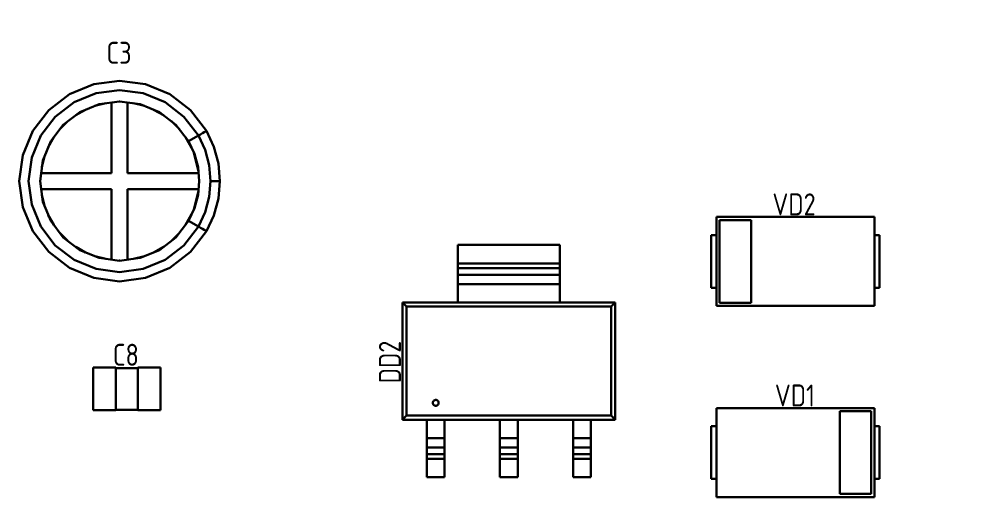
# Model space of a CAD drawing. Extents: x 346 to 4955, y 45 to 639.
# Drawn here: x 3488.6 to 3549.3, y 253.8 to 284 of the extents above; entities that cross this region are included whole.
import ezdxf

# ---------------------------------------------------------------- set-up
doc = ezdxf.new("R2010")
doc.units = 0
doc.header["$MEASUREMENT"] = 0
doc.layers.get('0').update_dxf_attribs({"linetype": 'CONTINUOUS'})
doc.layers.get('DEFPOINTS').update_dxf_attribs({"linetype": 'CONTINUOUS'})
doc.styles.add('GOST type A0', font='gost.TTF', dxfattribs={"oblique": 15, "height": 3.5})
doc.dimstyles.new('GOST type A', dxfattribs={"dimtxt": 3.5, "dimasz": 3, "dimexe": 2, "dimexo": 0, "dimgap": 1, "dimtad": 1, "dimtoh": 1, "dimtxsty": 'GOST type A0', "dimcen": 0, "dimazin": 2, "dimtfac": 1, "dimtmove": 0, "dimatfit": 3, "dimfxl": 1, "dimarcsym": 0})

# ---------------------------------------------------------------- blocks, each defined once
blk = doc.blocks.new('*D6')
at = {"color": 0, "lineweight": -2, "transparency": 16777216}
for p, q in [((3545.372, 570.79), (3571.552, 570.79)), ((3569.552, 567.79), (3569.552, 223.79)), ((3545.372, 220.79), (3571.552, 220.79))]:
    blk.add_line(p, q, dxfattribs=at)
at = {"color": 0, "transparency": 16777216}
for points in [[(3569.052, 567.79), (3570.052, 567.79), (3569.552, 570.79)], [(3569.052, 223.79), (3570.052, 223.79), (3569.552, 220.79)]]:
    blk.add_solid(points, dxfattribs=at)
at = {"layer": 'DEFPOINTS', "color": 0, "transparency": 16777216}
for p in [(3545.372, 570.79), (3545.372, 220.79), (3569.552, 220.79)]:
    blk.add_point(p, dxfattribs=at)
at = {"color": 0, "transparency": 16777216, "insert": (3566.8, 395.79), "char_height": 3.5, "attachment_point": 5, "rotation": 90, "style": 'GOST type A0'}
blk.add_mtext('350', dxfattribs=at)

msp = doc.modelspace()

# ---------------------------------------------------------------- linework, layer by layer
at = {"color": 7, "lineweight": 30}
for p, q in [((3493.292, 279.926), (3491.772, 279.296)), ((3491.772, 279.296), (3493.292, 279.926)), ((3493.292, 279.926), (3491.772, 279.296)), ((3491.772, 279.296), (3493.292, 279.926)), ((3494.922, 280.14), (3493.292, 279.926)), ((3493.292, 279.926), (3494.922, 280.14)), ((3494.922, 280.14), (3493.292, 279.926)), ((3493.292, 279.926), (3494.922, 280.14)), ((3496.552, 279.926), (3494.922, 280.14)), ((3494.922, 280.14), (3496.552, 279.926)), ((3496.552, 279.926), (3494.922, 280.14)), ((3494.922, 280.14), (3496.552, 279.926)), ((3498.072, 279.296), (3496.552, 279.926)), ((3496.552, 279.926), (3498.072, 279.296)), ((3498.072, 279.296), (3496.552, 279.926)), ((3496.552, 279.926), (3498.072, 279.296)), ((3491.772, 279.296), (3490.468, 278.294)), ((3490.468, 278.294), (3491.772, 279.296)), ((3491.772, 279.296), (3490.468, 278.294)), ((3490.468, 278.294), (3491.772, 279.296)), ((3492.066, 278.788), (3493.444, 279.358)), ((3492.066, 278.788), (3493.444, 279.358)), ((3493.444, 279.358), (3494.922, 279.554)), ((3493.444, 279.358), (3494.922, 279.554)), ((3494.922, 279.554), (3496.4, 279.358)), ((3494.922, 279.554), (3496.4, 279.358)), ((3496.4, 279.358), (3497.778, 278.788)), ((3496.4, 279.358), (3497.778, 278.788)), ((3499.376, 278.294), (3498.072, 279.296)), ((3498.072, 279.296), (3499.376, 278.294)), ((3499.376, 278.294), (3498.072, 279.296)), ((3498.072, 279.296), (3499.376, 278.294)), ((3490.882, 277.88), (3492.066, 278.788)), ((3490.882, 277.88), (3492.066, 278.788)), ((3492.422, 278.17), (3493.628, 278.67)), ((3492.422, 278.17), (3493.628, 278.67)), ((3493.358, 278.558), (3494.052, 278.726)), ((3493.358, 278.558), (3494.052, 278.726)), ((3493.628, 278.67), (3494.922, 278.84)), ((3493.628, 278.67), (3494.922, 278.84)), ((3494.422, 274.34), (3494.422, 278.774)), ((3494.422, 274.34), (3494.422, 278.774)), ((3494.902, 278.838), (3494.944, 278.838)), ((3494.902, 278.838), (3494.944, 278.838)), ((3494.922, 278.84), (3496.216, 278.67)), ((3494.922, 278.84), (3496.216, 278.67)), ((3495.422, 274.34), (3495.422, 278.774)), ((3495.422, 274.34), (3495.422, 278.774)), ((3495.792, 278.726), (3496.486, 278.558)), ((3495.792, 278.726), (3496.486, 278.558)), ((3496.216, 278.67), (3497.422, 278.17)), ((3496.216, 278.67), (3497.422, 278.17)), ((3497.778, 278.788), (3498.962, 277.88)), ((3497.778, 278.788), (3498.962, 277.88)), ((3490.468, 278.294), (3489.466, 276.99)), ((3489.466, 276.99), (3490.468, 278.294)), ((3490.468, 278.294), (3489.466, 276.99)), ((3489.466, 276.99), (3490.468, 278.294)), ((3491.386, 277.376), (3492.422, 278.17)), ((3491.386, 277.376), (3492.422, 278.17)), ((3492.164, 277.972), (3492.786, 278.32)), ((3492.164, 277.972), (3492.786, 278.32)), ((3497.06, 278.32), (3497.68, 277.972)), ((3497.06, 278.32), (3497.68, 277.972)), ((3497.422, 278.17), (3498.458, 277.376)), ((3497.422, 278.17), (3498.458, 277.376)), ((3500.378, 276.99), (3499.376, 278.294)), ((3499.376, 278.294), (3500.378, 276.99)), ((3500.378, 276.99), (3499.376, 278.294)), ((3499.376, 278.294), (3500.378, 276.99)), ((3489.974, 276.696), (3490.882, 277.88)), ((3489.974, 276.696), (3490.882, 277.88)), ((3491.168, 277.09), (3491.672, 277.594)), ((3491.168, 277.09), (3491.672, 277.594)), ((3498.172, 277.594), (3498.676, 277.09)), ((3498.172, 277.594), (3498.676, 277.09)), ((3498.962, 277.88), (3499.87, 276.696)), ((3498.962, 277.88), (3499.87, 276.696)), ((3489.466, 276.99), (3488.836, 275.47)), ((3488.836, 275.47), (3489.466, 276.99)), ((3489.466, 276.99), (3488.836, 275.47)), ((3488.836, 275.47), (3489.466, 276.99)), ((3490.592, 276.34), (3491.386, 277.376)), ((3490.592, 276.34), (3491.386, 277.376)), ((3498.458, 277.376), (3499.252, 276.34)), ((3498.458, 277.376), (3499.252, 276.34)), ((3500.002, 276.772), (3500.124, 276.844)), ((3500.002, 276.772), (3500.124, 276.844)), ((3500.002, 276.772), (3500.124, 276.844)), ((3500.002, 276.772), (3500.124, 276.844)), ((3500.124, 276.844), (3500.23, 276.904)), ((3500.124, 276.844), (3500.23, 276.904)), ((3500.124, 276.844), (3500.23, 276.904)), ((3500.124, 276.844), (3500.23, 276.904)), ((3500.124, 276.844), (3500.23, 276.904)), ((3500.124, 276.844), (3500.23, 276.904)), ((3500.124, 276.844), (3500.23, 276.904)), ((3500.124, 276.844), (3500.23, 276.904)), ((3500.23, 276.904), (3500.31, 276.95)), ((3500.23, 276.904), (3500.31, 276.95)), ((3500.23, 276.904), (3500.31, 276.95)), ((3500.23, 276.904), (3500.31, 276.95)), ((3500.31, 276.95), (3500.36, 276.98)), ((3500.31, 276.95), (3500.36, 276.98)), ((3500.31, 276.95), (3500.36, 276.98)), ((3500.31, 276.95), (3500.36, 276.98)), ((3500.36, 276.98), (3500.378, 276.99)), ((3500.36, 276.98), (3500.378, 276.99)), ((3500.36, 276.98), (3500.378, 276.99)), ((3500.36, 276.98), (3500.378, 276.99)), ((3500.842, 275.994), (3500.378, 276.99)), ((3500.378, 276.99), (3500.842, 275.994)), ((3500.842, 275.994), (3500.378, 276.99)), ((3500.378, 276.99), (3500.842, 275.994)), ((3489.404, 275.318), (3489.974, 276.696)), ((3489.404, 275.318), (3489.974, 276.696)), ((3490.092, 275.134), (3490.592, 276.34)), ((3490.092, 275.134), (3490.592, 276.34)), ((3490.442, 275.978), (3490.79, 276.598)), ((3490.442, 275.978), (3490.79, 276.598)), ((3499.054, 276.598), (3499.514, 275.778)), ((3499.054, 276.598), (3499.514, 275.778)), ((3499.212, 276.316), (3499.252, 276.34)), ((3499.212, 276.316), (3499.252, 276.34)), ((3499.212, 276.316), (3499.252, 276.34)), ((3499.212, 276.316), (3499.252, 276.34)), ((3499.252, 276.34), (3499.87, 276.696)), ((3499.252, 276.34), (3499.87, 276.696)), ((3499.252, 276.34), (3499.87, 276.696)), ((3499.252, 276.34), (3499.87, 276.696)), ((3499.252, 276.34), (3499.62, 275.55)), ((3499.252, 276.34), (3499.62, 275.55)), ((3499.87, 276.696), (3500.002, 276.772)), ((3499.87, 276.696), (3500.002, 276.772)), ((3499.87, 276.696), (3500.002, 276.772)), ((3499.87, 276.696), (3500.002, 276.772)), ((3499.87, 276.696), (3500.29, 275.794)), ((3499.87, 276.696), (3500.29, 275.794)), ((3499.588, 275.622), (3499.868, 274.462)), ((3499.588, 275.622), (3499.868, 274.462)), ((3500.29, 275.794), (3500.548, 274.832)), ((3500.29, 275.794), (3500.548, 274.832)), ((3501.126, 274.934), (3500.842, 275.994)), ((3500.842, 275.994), (3501.126, 274.934)), ((3501.126, 274.934), (3500.842, 275.994)), ((3500.842, 275.994), (3501.126, 274.934)), ((3488.836, 275.47), (3488.622, 273.84)), ((3488.622, 273.84), (3488.836, 275.47)), ((3488.836, 275.47), (3488.622, 273.84)), ((3488.622, 273.84), (3488.836, 275.47)), ((3489.208, 273.84), (3489.404, 275.318)), ((3489.208, 273.84), (3489.404, 275.318)), ((3489.922, 273.84), (3490.092, 275.134)), ((3489.922, 273.84), (3490.092, 275.134)), ((3490.036, 274.71), (3490.204, 275.404)), ((3490.036, 274.71), (3490.204, 275.404)), ((3499.62, 275.55), (3499.846, 274.708)), ((3499.62, 275.55), (3499.846, 274.708)), ((3499.846, 274.708), (3499.922, 273.84)), ((3499.846, 274.708), (3499.922, 273.84)), ((3500.548, 274.832), (3500.636, 273.84)), ((3500.548, 274.832), (3500.636, 273.84)), ((3501.222, 273.84), (3501.126, 274.934)), ((3501.126, 274.934), (3501.222, 273.84)), ((3501.222, 273.84), (3501.126, 274.934)), ((3501.126, 274.934), (3501.222, 273.84)), ((3488.622, 273.84), (3488.836, 272.21)), ((3488.622, 273.84), (3488.836, 272.21)), ((3488.622, 273.84), (3488.836, 272.21)), ((3488.622, 273.84), (3488.836, 272.21)), ((3489.208, 273.84), (3489.404, 272.362)), ((3489.208, 273.84), (3489.404, 272.362)), ((3489.922, 273.84), (3490.092, 272.546)), ((3489.922, 273.84), (3490.092, 272.546)), ((3489.988, 274.34), (3494.422, 274.34)), ((3489.988, 274.34), (3494.422, 274.34)), ((3495.422, 274.34), (3499.878, 274.34)), ((3495.422, 274.34), (3499.878, 274.34)), ((3499.846, 272.972), (3499.922, 273.84)), ((3499.846, 272.972), (3499.922, 273.84)), ((3500.548, 272.848), (3500.636, 273.84)), ((3500.548, 272.848), (3500.636, 273.84)), ((3500.636, 273.84), (3500.788, 273.84)), ((3500.636, 273.84), (3500.788, 273.84)), ((3500.788, 273.84), (3500.928, 273.84)), ((3500.788, 273.84), (3500.928, 273.84)), ((3500.928, 273.84), (3501.05, 273.84)), ((3500.928, 273.84), (3501.05, 273.84)), ((3500.928, 273.84), (3501.05, 273.84)), ((3500.928, 273.84), (3501.05, 273.84)), ((3501.05, 273.84), (3501.144, 273.84)), ((3501.05, 273.84), (3501.144, 273.84)), ((3501.126, 272.746), (3501.222, 273.84)), ((3501.126, 272.746), (3501.222, 273.84)), ((3501.126, 272.746), (3501.222, 273.84)), ((3501.126, 272.746), (3501.222, 273.84)), ((3501.144, 273.84), (3501.202, 273.84)), ((3501.144, 273.84), (3501.202, 273.84)), ((3501.202, 273.84), (3501.222, 273.84)), ((3501.202, 273.84), (3501.222, 273.84)), ((3489.988, 273.34), (3494.422, 273.34)), ((3489.988, 273.34), (3494.422, 273.34)), ((3494.422, 273.34), (3494.422, 268.906)), ((3494.422, 273.34), (3494.422, 268.906)), ((3495.422, 273.34), (3495.422, 268.906)), ((3495.422, 273.34), (3499.878, 273.34)), ((3495.422, 273.34), (3495.422, 268.906)), ((3495.422, 273.34), (3499.878, 273.34)), ((3499.588, 272.058), (3499.868, 273.22)), ((3499.588, 272.058), (3499.868, 273.22)), ((3490.036, 272.97), (3490.204, 272.276)), ((3490.036, 272.97), (3490.204, 272.276)), ((3490.092, 272.546), (3490.592, 271.34)), ((3490.092, 272.546), (3490.592, 271.34)), ((3499.62, 272.13), (3499.846, 272.972)), ((3499.62, 272.13), (3499.846, 272.972)), ((3500.29, 271.886), (3500.548, 272.848)), ((3500.29, 271.886), (3500.548, 272.848)), ((3500.842, 271.686), (3501.126, 272.746)), ((3500.842, 271.686), (3501.126, 272.746)), ((3500.842, 271.686), (3501.126, 272.746)), ((3500.842, 271.686), (3501.126, 272.746)), ((3488.836, 272.21), (3489.466, 270.69)), ((3488.836, 272.21), (3489.466, 270.69)), ((3488.836, 272.21), (3489.466, 270.69)), ((3488.836, 272.21), (3489.466, 270.69)), ((3489.404, 272.362), (3489.974, 270.984)), ((3489.404, 272.362), (3489.974, 270.984)), ((3499.252, 271.34), (3499.62, 272.13)), ((3499.252, 271.34), (3499.62, 272.13)), ((3490.442, 271.704), (3490.79, 271.082)), ((3490.442, 271.704), (3490.79, 271.082)), ((3490.592, 271.34), (3491.386, 270.304)), ((3490.592, 271.34), (3491.386, 270.304)), ((3498.458, 270.304), (3499.252, 271.34)), ((3498.458, 270.304), (3499.252, 271.34)), ((3499.054, 271.082), (3499.514, 271.902)), ((3499.054, 271.082), (3499.514, 271.902)), ((3499.212, 271.364), (3499.252, 271.34)), ((3499.212, 271.364), (3499.252, 271.34)), ((3499.212, 271.364), (3499.252, 271.34)), ((3499.212, 271.364), (3499.252, 271.34)), ((3499.252, 271.34), (3499.87, 270.984)), ((3499.252, 271.34), (3499.87, 270.984)), ((3499.252, 271.34), (3499.87, 270.984)), ((3499.252, 271.34), (3499.87, 270.984)), ((3499.87, 270.984), (3500.29, 271.886)), ((3499.87, 270.984), (3500.29, 271.886)), ((3500.378, 270.69), (3500.842, 271.686)), ((3500.378, 270.69), (3500.842, 271.686)), ((3500.378, 270.69), (3500.842, 271.686)), ((3500.378, 270.69), (3500.842, 271.686)), ((3542.338, 271.584), (3532.406, 271.584)), ((3532.406, 271.584), (3532.406, 270.442)), ((3532.406, 265.996), (3532.406, 271.584)), ((3532.406, 271.584), (3542.338, 271.584)), ((3542.338, 271.584), (3532.406, 271.584)), ((3532.406, 271.584), (3532.406, 270.442)), ((3532.406, 265.996), (3532.406, 271.584)), ((3532.406, 271.584), (3542.338, 271.584)), ((3532.604, 266.194), (3532.604, 271.386)), ((3532.604, 271.386), (3534.592, 271.386)), ((3532.604, 266.194), (3532.604, 271.386)), ((3532.604, 271.386), (3534.592, 271.386)), ((3534.592, 266.194), (3534.592, 271.386)), ((3534.592, 266.194), (3534.592, 271.386)), ((3542.338, 270.442), (3542.338, 271.584)), ((3542.338, 265.996), (3542.338, 271.584)), ((3542.338, 270.442), (3542.338, 271.584)), ((3542.338, 265.996), (3542.338, 271.584)), ((3489.974, 270.984), (3490.882, 269.8)), ((3489.974, 270.984), (3490.882, 269.8)), ((3498.962, 269.8), (3499.87, 270.984)), ((3498.962, 269.8), (3499.87, 270.984)), ((3499.87, 270.984), (3500.002, 270.908)), ((3499.87, 270.984), (3500.002, 270.908)), ((3499.87, 270.984), (3500.002, 270.908)), ((3499.87, 270.984), (3500.002, 270.908)), ((3500.002, 270.908), (3500.124, 270.836)), ((3500.002, 270.908), (3500.124, 270.836)), ((3500.002, 270.908), (3500.124, 270.836)), ((3500.002, 270.908), (3500.124, 270.836)), ((3500.124, 270.836), (3500.23, 270.776)), ((3500.124, 270.836), (3500.23, 270.776)), ((3500.124, 270.836), (3500.23, 270.776)), ((3500.124, 270.836), (3500.23, 270.776)), ((3500.124, 270.836), (3500.23, 270.776)), ((3500.124, 270.836), (3500.23, 270.776)), ((3500.124, 270.836), (3500.23, 270.776)), ((3500.124, 270.836), (3500.23, 270.776)), ((3500.23, 270.776), (3500.31, 270.73)), ((3500.23, 270.776), (3500.31, 270.73)), ((3500.23, 270.776), (3500.31, 270.73)), ((3500.23, 270.776), (3500.31, 270.73)), ((3500.31, 270.73), (3500.36, 270.7)), ((3500.31, 270.73), (3500.36, 270.7)), ((3500.31, 270.73), (3500.36, 270.7)), ((3500.31, 270.73), (3500.36, 270.7)), ((3489.466, 270.69), (3490.468, 269.386)), ((3489.466, 270.69), (3490.468, 269.386)), ((3489.466, 270.69), (3490.468, 269.386)), ((3489.466, 270.69), (3490.468, 269.386)), ((3491.168, 270.59), (3491.672, 270.086)), ((3491.168, 270.59), (3491.672, 270.086)), ((3491.386, 270.304), (3492.422, 269.51)), ((3491.386, 270.304), (3492.422, 269.51)), ((3497.422, 269.51), (3498.458, 270.304)), ((3497.422, 269.51), (3498.458, 270.304)), ((3498.172, 270.086), (3498.676, 270.59)), ((3498.172, 270.086), (3498.676, 270.59)), ((3499.376, 269.386), (3500.378, 270.69)), ((3499.376, 269.386), (3500.378, 270.69)), ((3499.376, 269.386), (3500.378, 270.69)), ((3499.376, 269.386), (3500.378, 270.69)), ((3500.36, 270.7), (3500.378, 270.69)), ((3500.36, 270.7), (3500.378, 270.69)), ((3500.36, 270.7), (3500.378, 270.69)), ((3500.36, 270.7), (3500.378, 270.69)), ((3532.406, 270.442), (3532.088, 270.442)), ((3532.088, 270.442), (3532.088, 267.138)), ((3532.088, 270.442), (3532.088, 267.138)), ((3532.088, 270.442), (3532.406, 270.442)), ((3532.406, 270.442), (3532.088, 270.442)), ((3532.088, 270.442), (3532.088, 267.138)), ((3532.088, 270.442), (3532.088, 267.138)), ((3532.088, 270.442), (3532.406, 270.442)), ((3542.656, 270.442), (3542.338, 270.442)), ((3542.338, 270.442), (3542.656, 270.442)), ((3542.656, 270.442), (3542.338, 270.442)), ((3542.338, 270.442), (3542.656, 270.442)), ((3542.656, 267.138), (3542.656, 270.442)), ((3542.656, 270.442), (3542.656, 267.138)), ((3542.656, 267.138), (3542.656, 270.442)), ((3542.656, 270.442), (3542.656, 267.138)), ((3490.882, 269.8), (3492.066, 268.892)), ((3490.882, 269.8), (3492.066, 268.892)), ((3492.164, 269.708), (3492.786, 269.36)), ((3492.164, 269.708), (3492.786, 269.36)), ((3492.422, 269.51), (3493.628, 269.01)), ((3492.422, 269.51), (3493.628, 269.01)), ((3496.216, 269.01), (3497.422, 269.51)), ((3496.216, 269.01), (3497.422, 269.51)), ((3497.06, 269.36), (3497.68, 269.708)), ((3497.06, 269.36), (3497.68, 269.708)), ((3497.778, 268.892), (3498.962, 269.8)), ((3497.778, 268.892), (3498.962, 269.8)), ((3522.572, 269.826), (3516.172, 269.826)), ((3516.172, 269.826), (3516.172, 266.22)), ((3516.172, 269.826), (3516.172, 268.672)), ((3516.172, 269.826), (3522.572, 269.826)), ((3522.572, 269.826), (3516.172, 269.826)), ((3516.172, 269.826), (3516.172, 266.22)), ((3516.172, 269.826), (3516.172, 268.672)), ((3516.172, 269.826), (3522.572, 269.826)), ((3522.572, 266.22), (3522.572, 269.826)), ((3522.572, 269.826), (3522.572, 268.672)), ((3522.572, 266.22), (3522.572, 269.826)), ((3522.572, 269.826), (3522.572, 268.672)), ((3490.468, 269.386), (3491.772, 268.384)), ((3490.468, 269.386), (3491.772, 268.384)), ((3490.468, 269.386), (3491.772, 268.384)), ((3490.468, 269.386), (3491.772, 268.384)), ((3493.358, 269.122), (3494.052, 268.954)), ((3493.358, 269.122), (3494.052, 268.954)), ((3493.628, 269.01), (3494.922, 268.84)), ((3493.628, 269.01), (3494.922, 268.84)), ((3494.922, 268.84), (3496.216, 269.01)), ((3494.922, 268.84), (3496.216, 269.01)), ((3495.792, 268.954), (3496.486, 269.122)), ((3495.792, 268.954), (3496.486, 269.122)), ((3498.072, 268.384), (3499.376, 269.386)), ((3498.072, 268.384), (3499.376, 269.386)), ((3498.072, 268.384), (3499.376, 269.386)), ((3498.072, 268.384), (3499.376, 269.386)), ((3491.772, 268.384), (3493.292, 267.754)), ((3491.772, 268.384), (3493.292, 267.754)), ((3491.772, 268.384), (3493.292, 267.754)), ((3491.772, 268.384), (3493.292, 267.754)), ((3492.066, 268.892), (3493.444, 268.322)), ((3492.066, 268.892), (3493.444, 268.322)), ((3493.444, 268.322), (3494.922, 268.126)), ((3493.444, 268.322), (3494.922, 268.126)), ((3494.902, 268.842), (3494.944, 268.842)), ((3494.902, 268.842), (3494.944, 268.842)), ((3494.922, 268.126), (3496.4, 268.322)), ((3494.922, 268.126), (3496.4, 268.322)), ((3496.4, 268.322), (3497.778, 268.892)), ((3496.4, 268.322), (3497.778, 268.892)), ((3496.552, 267.754), (3498.072, 268.384)), ((3496.552, 267.754), (3498.072, 268.384)), ((3496.552, 267.754), (3498.072, 268.384)), ((3496.552, 267.754), (3498.072, 268.384)), ((3516.172, 268.672), (3516.172, 268.594)), ((3516.172, 268.672), (3522.572, 268.672)), ((3516.172, 268.672), (3516.172, 268.594)), ((3516.172, 268.672), (3522.572, 268.672)), ((3516.172, 268.594), (3516.172, 268.52)), ((3516.172, 268.594), (3516.172, 268.52)), ((3516.172, 268.52), (3516.172, 268.458)), ((3516.172, 268.52), (3516.172, 268.458)), ((3516.172, 268.458), (3516.172, 268.408)), ((3516.172, 268.458), (3516.172, 268.408)), ((3516.172, 268.408), (3516.172, 268.378)), ((3516.172, 268.408), (3516.172, 268.378)), ((3516.172, 268.378), (3516.172, 267.96)), ((3516.172, 268.378), (3522.572, 268.378)), ((3516.172, 268.378), (3516.172, 267.96)), ((3516.172, 268.378), (3522.572, 268.378)), ((3522.572, 268.672), (3522.572, 268.594)), ((3522.572, 268.672), (3522.572, 268.594)), ((3522.572, 268.594), (3522.572, 268.52)), ((3522.572, 268.594), (3522.572, 268.52)), ((3522.572, 268.52), (3522.572, 268.458)), ((3522.572, 268.52), (3522.572, 268.458)), ((3522.572, 268.458), (3522.572, 268.408)), ((3522.572, 268.458), (3522.572, 268.408)), ((3522.572, 268.408), (3522.572, 268.378)), ((3522.572, 268.408), (3522.572, 268.378)), ((3522.572, 268.378), (3522.572, 267.96)), ((3522.572, 268.378), (3522.572, 267.96)), ((3493.292, 267.754), (3494.922, 267.54)), ((3493.292, 267.754), (3494.922, 267.54)), ((3493.292, 267.754), (3494.922, 267.54)), ((3493.292, 267.754), (3494.922, 267.54)), ((3494.922, 267.54), (3496.552, 267.754)), ((3494.922, 267.54), (3496.552, 267.754)), ((3494.922, 267.54), (3496.552, 267.754)), ((3494.922, 267.54), (3496.552, 267.754)), ((3516.172, 267.96), (3516.172, 267.9)), ((3516.172, 267.96), (3522.572, 267.96)), ((3516.172, 267.96), (3516.172, 267.9)), ((3516.172, 267.96), (3522.572, 267.96)), ((3516.172, 267.9), (3516.172, 267.804)), ((3516.172, 267.9), (3516.172, 267.804)), ((3516.172, 267.804), (3516.172, 267.676)), ((3516.172, 267.804), (3516.172, 267.676)), ((3522.572, 267.96), (3522.572, 267.9)), ((3522.572, 267.96), (3522.572, 267.9)), ((3522.572, 267.9), (3522.572, 267.804)), ((3522.572, 267.9), (3522.572, 267.804)), ((3522.572, 267.804), (3522.572, 267.676)), ((3522.572, 267.804), (3522.572, 267.676)), ((3516.172, 267.676), (3516.172, 267.53)), ((3516.172, 267.676), (3516.172, 267.53)), ((3516.172, 267.53), (3516.172, 267.372)), ((3516.172, 267.53), (3516.172, 267.372)), ((3516.172, 267.372), (3516.172, 266.22)), ((3516.172, 267.372), (3522.572, 267.372)), ((3516.172, 267.372), (3516.172, 266.22)), ((3516.172, 267.372), (3522.572, 267.372)), ((3522.572, 267.676), (3522.572, 267.53)), ((3522.572, 267.676), (3522.572, 267.53)), ((3522.572, 267.53), (3522.572, 267.372)), ((3522.572, 267.53), (3522.572, 267.372)), ((3522.572, 267.372), (3522.572, 266.22)), ((3522.572, 267.372), (3522.572, 266.22)), ((3532.088, 267.138), (3532.406, 267.138)), ((3532.088, 267.138), (3532.406, 267.138)), ((3532.088, 267.138), (3532.406, 267.138)), ((3532.088, 267.138), (3532.406, 267.138)), ((3532.406, 267.138), (3532.406, 265.996)), ((3532.406, 267.138), (3532.406, 265.996)), ((3542.338, 267.138), (3542.656, 267.138)), ((3542.338, 265.996), (3542.338, 267.138)), ((3542.338, 267.138), (3542.656, 267.138)), ((3542.338, 267.138), (3542.656, 267.138)), ((3542.338, 265.996), (3542.338, 267.138)), ((3542.338, 267.138), (3542.656, 267.138)), ((3516.172, 266.22), (3512.692, 266.22)), ((3512.692, 266.22), (3512.692, 258.852)), ((3512.692, 266.22), (3512.692, 258.852)), ((3512.692, 266.22), (3512.946, 265.964)), ((3512.692, 266.22), (3526.052, 266.22)), ((3516.172, 266.22), (3512.692, 266.22)), ((3512.692, 266.22), (3512.692, 258.852)), ((3512.692, 266.22), (3512.692, 258.852)), ((3512.692, 266.22), (3512.946, 265.964)), ((3512.692, 266.22), (3526.052, 266.22)), ((3512.946, 265.964), (3512.946, 259.108)), ((3512.946, 265.964), (3525.798, 265.964)), ((3512.946, 265.964), (3512.946, 259.108)), ((3512.946, 265.964), (3525.798, 265.964)), ((3526.052, 266.22), (3522.572, 266.22)), ((3526.052, 266.22), (3522.572, 266.22)), ((3525.798, 265.964), (3526.052, 266.22)), ((3525.798, 265.964), (3526.052, 266.22)), ((3525.798, 265.964), (3525.798, 259.108)), ((3525.798, 265.964), (3525.798, 259.108)), ((3526.052, 258.852), (3526.052, 266.22)), ((3526.052, 266.22), (3526.052, 258.852)), ((3526.052, 258.852), (3526.052, 266.22)), ((3526.052, 266.22), (3526.052, 258.852)), ((3532.406, 265.996), (3542.338, 265.996)), ((3532.406, 265.996), (3542.338, 265.996)), ((3532.406, 265.996), (3542.338, 265.996)), ((3532.406, 265.996), (3542.338, 265.996)), ((3532.604, 266.194), (3534.592, 266.194)), ((3532.604, 266.194), (3534.592, 266.194)), ((3493.264, 262.136), (3493.264, 259.444)), ((3494.686, 262.136), (3493.264, 262.136)), ((3493.264, 262.136), (3493.264, 259.444)), ((3493.264, 262.136), (3494.686, 262.136)), ((3493.264, 262.136), (3493.264, 259.444)), ((3494.686, 262.136), (3493.264, 262.136)), ((3493.264, 262.136), (3493.264, 259.444)), ((3493.264, 262.136), (3494.686, 262.136)), ((3494.686, 262.098), (3494.686, 262.136)), ((3494.686, 262.136), (3494.686, 259.444)), ((3494.686, 262.098), (3494.686, 262.136)), ((3494.686, 262.136), (3494.686, 259.444)), ((3496.058, 262.098), (3494.686, 262.098)), ((3494.686, 262.098), (3496.058, 262.098)), ((3496.058, 262.098), (3494.686, 262.098)), ((3494.686, 262.098), (3496.058, 262.098)), ((3497.48, 262.136), (3496.058, 262.136)), ((3496.058, 262.136), (3496.058, 262.098)), ((3496.058, 262.136), (3496.058, 259.444)), ((3496.058, 262.136), (3497.48, 262.136)), ((3497.48, 262.136), (3496.058, 262.136)), ((3496.058, 262.136), (3496.058, 262.098)), ((3496.058, 262.136), (3496.058, 259.444)), ((3496.058, 262.136), (3497.48, 262.136)), ((3497.48, 259.444), (3497.48, 262.136)), ((3497.48, 262.136), (3497.48, 259.444)), ((3497.48, 259.444), (3497.48, 262.136)), ((3497.48, 262.136), (3497.48, 259.444)), ((3514.59, 259.912), (3514.596, 259.958)), ((3514.59, 259.912), (3514.596, 259.958)), ((3514.59, 259.912), (3514.596, 259.866)), ((3514.59, 259.912), (3514.596, 259.866)), ((3514.596, 259.958), (3514.612, 260)), ((3514.596, 259.958), (3514.612, 260)), ((3514.596, 259.866), (3514.612, 259.824)), ((3514.596, 259.866), (3514.612, 259.824)), ((3514.612, 260), (3514.64, 260.038)), ((3514.612, 260), (3514.64, 260.038)), ((3514.612, 259.824), (3514.64, 259.786)), ((3514.612, 259.824), (3514.64, 259.786)), ((3514.64, 260.038), (3514.676, 260.068)), ((3514.64, 260.038), (3514.676, 260.068)), ((3514.676, 260.068), (3514.718, 260.088)), ((3514.676, 260.068), (3514.718, 260.088)), ((3514.718, 260.088), (3514.762, 260.096)), ((3514.718, 260.088), (3514.762, 260.096)), ((3514.762, 260.096), (3514.808, 260.094)), ((3514.762, 260.096), (3514.808, 260.094)), ((3514.808, 260.094), (3514.852, 260.078)), ((3514.808, 260.094), (3514.852, 260.078)), ((3514.852, 260.078), (3514.892, 260.054)), ((3514.852, 260.078), (3514.892, 260.054)), ((3514.892, 260.054), (3514.924, 260.02)), ((3514.892, 260.054), (3514.924, 260.02)), ((3514.892, 259.77), (3514.924, 259.804)), ((3514.892, 259.77), (3514.924, 259.804)), ((3514.924, 260.02), (3514.946, 259.98)), ((3514.924, 260.02), (3514.946, 259.98)), ((3514.924, 259.804), (3514.946, 259.844)), ((3514.924, 259.804), (3514.946, 259.844)), ((3514.946, 259.98), (3514.956, 259.936)), ((3514.946, 259.98), (3514.956, 259.936)), ((3514.946, 259.844), (3514.956, 259.89)), ((3514.946, 259.844), (3514.956, 259.89)), ((3514.956, 259.936), (3514.956, 259.89)), ((3514.956, 259.936), (3514.956, 259.89)), ((3493.264, 259.444), (3494.686, 259.444)), ((3493.264, 259.444), (3494.686, 259.444)), ((3493.264, 259.444), (3494.686, 259.444)), ((3493.264, 259.444), (3494.686, 259.444)), ((3494.686, 259.444), (3494.686, 259.482)), ((3494.686, 259.482), (3496.058, 259.482)), ((3494.686, 259.482), (3496.058, 259.482)), ((3494.686, 259.444), (3494.686, 259.482)), ((3494.686, 259.482), (3496.058, 259.482)), ((3494.686, 259.482), (3496.058, 259.482)), ((3496.058, 259.482), (3496.058, 259.444)), ((3496.058, 259.482), (3496.058, 259.444)), ((3496.058, 259.444), (3497.48, 259.444)), ((3496.058, 259.444), (3497.48, 259.444)), ((3496.058, 259.444), (3497.48, 259.444)), ((3496.058, 259.444), (3497.48, 259.444)), ((3514.64, 259.786), (3514.676, 259.756)), ((3514.64, 259.786), (3514.676, 259.756)), ((3514.676, 259.756), (3514.718, 259.738)), ((3514.676, 259.756), (3514.718, 259.738)), ((3514.718, 259.738), (3514.762, 259.728)), ((3514.718, 259.738), (3514.762, 259.728)), ((3514.762, 259.728), (3514.808, 259.732)), ((3514.762, 259.728), (3514.808, 259.732)), ((3514.808, 259.732), (3514.852, 259.746)), ((3514.808, 259.732), (3514.852, 259.746)), ((3514.852, 259.746), (3514.892, 259.77)), ((3514.852, 259.746), (3514.892, 259.77)), ((3542.338, 259.584), (3532.406, 259.584)), ((3532.406, 259.584), (3532.406, 258.442)), ((3532.406, 259.584), (3532.406, 253.996)), ((3542.338, 259.584), (3532.406, 259.584)), ((3542.338, 259.584), (3532.406, 259.584)), ((3532.406, 259.584), (3532.406, 258.442)), ((3532.406, 259.584), (3532.406, 253.996)), ((3542.338, 259.584), (3532.406, 259.584)), ((3540.152, 259.386), (3540.152, 254.194)), ((3542.14, 259.386), (3540.152, 259.386)), ((3540.152, 259.386), (3540.152, 254.194)), ((3542.14, 259.386), (3540.152, 259.386)), ((3542.14, 259.386), (3542.14, 254.194)), ((3542.14, 259.386), (3542.14, 254.194)), ((3542.338, 258.442), (3542.338, 259.584)), ((3542.338, 259.584), (3542.338, 253.996)), ((3542.338, 258.442), (3542.338, 259.584)), ((3542.338, 259.584), (3542.338, 253.996)), ((3512.692, 258.852), (3512.946, 259.108)), ((3512.692, 258.852), (3512.946, 259.108)), ((3512.692, 258.852), (3514.216, 258.852)), ((3512.692, 258.852), (3526.052, 258.852)), ((3512.692, 258.852), (3514.216, 258.852)), ((3512.692, 258.852), (3526.052, 258.852)), ((3512.946, 259.108), (3525.798, 259.108)), ((3512.946, 259.108), (3525.798, 259.108)), ((3514.216, 258.852), (3514.216, 255.246)), ((3514.216, 258.852), (3514.216, 257.7)), ((3514.216, 258.852), (3514.216, 255.246)), ((3514.216, 258.852), (3514.216, 257.7)), ((3515.334, 258.852), (3518.814, 258.852)), ((3515.334, 255.246), (3515.334, 258.852)), ((3515.334, 258.852), (3515.334, 257.7)), ((3515.334, 258.852), (3518.814, 258.852)), ((3515.334, 255.246), (3515.334, 258.852)), ((3515.334, 258.852), (3515.334, 257.7)), ((3518.814, 258.852), (3518.814, 255.246)), ((3518.814, 258.852), (3518.814, 257.7)), ((3518.814, 258.852), (3518.814, 255.246)), ((3518.814, 258.852), (3518.814, 257.7)), ((3519.93, 255.246), (3519.93, 258.852)), ((3519.93, 258.852), (3523.41, 258.852)), ((3519.93, 258.852), (3519.93, 257.7)), ((3519.93, 255.246), (3519.93, 258.852)), ((3519.93, 258.852), (3523.41, 258.852)), ((3519.93, 258.852), (3519.93, 257.7)), ((3523.41, 258.852), (3523.41, 255.246)), ((3523.41, 258.852), (3523.41, 257.7)), ((3523.41, 258.852), (3523.41, 255.246)), ((3523.41, 258.852), (3523.41, 257.7)), ((3524.528, 255.246), (3524.528, 258.852)), ((3524.528, 258.852), (3526.052, 258.852)), ((3524.528, 258.852), (3524.528, 257.7)), ((3524.528, 255.246), (3524.528, 258.852)), ((3524.528, 258.852), (3526.052, 258.852)), ((3524.528, 258.852), (3524.528, 257.7)), ((3525.798, 259.108), (3526.052, 258.852)), ((3525.798, 259.108), (3526.052, 258.852)), ((3532.406, 258.442), (3532.088, 258.442)), ((3532.088, 258.442), (3532.088, 255.138)), ((3532.088, 255.138), (3532.088, 258.442)), ((3532.406, 258.442), (3532.088, 258.442)), ((3532.406, 258.442), (3532.088, 258.442)), ((3532.088, 258.442), (3532.088, 255.138)), ((3532.088, 255.138), (3532.088, 258.442)), ((3532.406, 258.442), (3532.088, 258.442)), ((3542.656, 258.442), (3542.338, 258.442)), ((3542.656, 258.442), (3542.338, 258.442)), ((3542.656, 258.442), (3542.338, 258.442)), ((3542.656, 258.442), (3542.338, 258.442)), ((3542.656, 255.138), (3542.656, 258.442)), ((3542.656, 255.138), (3542.656, 258.442)), ((3542.656, 255.138), (3542.656, 258.442)), ((3542.656, 255.138), (3542.656, 258.442)), ((3514.216, 257.7), (3514.216, 257.542)), ((3514.216, 257.7), (3515.334, 257.7)), ((3514.216, 257.7), (3514.216, 257.542)), ((3514.216, 257.7), (3515.334, 257.7)), ((3514.216, 257.542), (3514.216, 257.396)), ((3514.216, 257.542), (3514.216, 257.396)), ((3514.216, 257.396), (3514.216, 257.27)), ((3514.216, 257.396), (3514.216, 257.27)), ((3515.334, 257.7), (3515.334, 257.542)), ((3515.334, 257.7), (3515.334, 257.542)), ((3515.334, 257.542), (3515.334, 257.396)), ((3515.334, 257.542), (3515.334, 257.396)), ((3515.334, 257.396), (3515.334, 257.27)), ((3515.334, 257.396), (3515.334, 257.27)), ((3518.814, 257.7), (3518.814, 257.542)), ((3518.814, 257.7), (3519.93, 257.7)), ((3518.814, 257.7), (3518.814, 257.542)), ((3518.814, 257.7), (3519.93, 257.7)), ((3518.814, 257.542), (3518.814, 257.396)), ((3518.814, 257.542), (3518.814, 257.396)), ((3518.814, 257.396), (3518.814, 257.27)), ((3518.814, 257.396), (3518.814, 257.27)), ((3519.93, 257.7), (3519.93, 257.542)), ((3519.93, 257.7), (3519.93, 257.542)), ((3519.93, 257.542), (3519.93, 257.396)), ((3519.93, 257.542), (3519.93, 257.396)), ((3519.93, 257.396), (3519.93, 257.27)), ((3519.93, 257.396), (3519.93, 257.27)), ((3523.41, 257.7), (3523.41, 257.542)), ((3523.41, 257.7), (3524.528, 257.7)), ((3523.41, 257.7), (3523.41, 257.542)), ((3523.41, 257.7), (3524.528, 257.7)), ((3523.41, 257.542), (3523.41, 257.396)), ((3523.41, 257.542), (3523.41, 257.396)), ((3523.41, 257.396), (3523.41, 257.27)), ((3523.41, 257.396), (3523.41, 257.27)), ((3524.528, 257.7), (3524.528, 257.542)), ((3524.528, 257.7), (3524.528, 257.542)), ((3524.528, 257.542), (3524.528, 257.396)), ((3524.528, 257.542), (3524.528, 257.396)), ((3524.528, 257.396), (3524.528, 257.27)), ((3524.528, 257.396), (3524.528, 257.27)), ((3514.216, 257.27), (3514.216, 257.172)), ((3514.216, 257.27), (3514.216, 257.172)), ((3514.216, 257.172), (3514.216, 257.112)), ((3514.216, 257.172), (3514.216, 257.112)), ((3514.216, 257.112), (3514.216, 256.694)), ((3514.216, 257.112), (3515.334, 257.112)), ((3514.216, 257.112), (3514.216, 256.694)), ((3514.216, 257.112), (3515.334, 257.112)), ((3515.334, 257.27), (3515.334, 257.172)), ((3515.334, 257.27), (3515.334, 257.172)), ((3515.334, 257.172), (3515.334, 257.112)), ((3515.334, 257.172), (3515.334, 257.112)), ((3515.334, 257.112), (3515.334, 256.694)), ((3515.334, 257.112), (3515.334, 256.694)), ((3518.814, 257.27), (3518.814, 257.172)), ((3518.814, 257.27), (3518.814, 257.172)), ((3518.814, 257.172), (3518.814, 257.112)), ((3518.814, 257.172), (3518.814, 257.112)), ((3518.814, 257.112), (3518.814, 256.694)), ((3518.814, 257.112), (3519.93, 257.112)), ((3518.814, 257.112), (3518.814, 256.694)), ((3518.814, 257.112), (3519.93, 257.112)), ((3519.93, 257.27), (3519.93, 257.172)), ((3519.93, 257.27), (3519.93, 257.172)), ((3519.93, 257.172), (3519.93, 257.112)), ((3519.93, 257.172), (3519.93, 257.112)), ((3519.93, 257.112), (3519.93, 256.694)), ((3519.93, 257.112), (3519.93, 256.694)), ((3523.41, 257.27), (3523.41, 257.172)), ((3523.41, 257.27), (3523.41, 257.172)), ((3523.41, 257.172), (3523.41, 257.112)), ((3523.41, 257.172), (3523.41, 257.112)), ((3523.41, 257.112), (3523.41, 256.694)), ((3523.41, 257.112), (3524.528, 257.112)), ((3523.41, 257.112), (3523.41, 256.694)), ((3523.41, 257.112), (3524.528, 257.112)), ((3524.528, 257.27), (3524.528, 257.172)), ((3524.528, 257.27), (3524.528, 257.172)), ((3524.528, 257.172), (3524.528, 257.112)), ((3524.528, 257.172), (3524.528, 257.112)), ((3524.528, 257.112), (3524.528, 256.694)), ((3524.528, 257.112), (3524.528, 256.694)), ((3514.216, 256.694), (3514.216, 256.664)), ((3514.216, 256.694), (3515.334, 256.694)), ((3514.216, 256.694), (3514.216, 256.664)), ((3514.216, 256.694), (3515.334, 256.694)), ((3514.216, 256.664), (3514.216, 256.616)), ((3514.216, 256.664), (3514.216, 256.616)), ((3514.216, 256.616), (3514.216, 256.552)), ((3514.216, 256.616), (3514.216, 256.552)), ((3514.216, 256.552), (3514.216, 256.478)), ((3514.216, 256.552), (3514.216, 256.478)), ((3514.216, 256.478), (3514.216, 256.4)), ((3514.216, 256.478), (3514.216, 256.4)), ((3514.216, 256.4), (3514.216, 255.246)), ((3514.216, 256.4), (3515.334, 256.4)), ((3514.216, 256.4), (3514.216, 255.246)), ((3514.216, 256.4), (3515.334, 256.4)), ((3515.334, 256.694), (3515.334, 256.664)), ((3515.334, 256.694), (3515.334, 256.664)), ((3515.334, 256.664), (3515.334, 256.616)), ((3515.334, 256.664), (3515.334, 256.616)), ((3515.334, 256.616), (3515.334, 256.552)), ((3515.334, 256.616), (3515.334, 256.552)), ((3515.334, 256.552), (3515.334, 256.478)), ((3515.334, 256.552), (3515.334, 256.478)), ((3515.334, 256.478), (3515.334, 256.4)), ((3515.334, 256.478), (3515.334, 256.4)), ((3515.334, 256.4), (3515.334, 255.246)), ((3515.334, 256.4), (3515.334, 255.246)), ((3518.814, 256.694), (3518.814, 256.664)), ((3518.814, 256.694), (3519.93, 256.694)), ((3518.814, 256.694), (3518.814, 256.664)), ((3518.814, 256.694), (3519.93, 256.694)), ((3518.814, 256.664), (3518.814, 256.616)), ((3518.814, 256.664), (3518.814, 256.616)), ((3518.814, 256.616), (3518.814, 256.552)), ((3518.814, 256.616), (3518.814, 256.552)), ((3518.814, 256.552), (3518.814, 256.478)), ((3518.814, 256.552), (3518.814, 256.478)), ((3518.814, 256.478), (3518.814, 256.4)), ((3518.814, 256.478), (3518.814, 256.4)), ((3518.814, 256.4), (3518.814, 255.246)), ((3518.814, 256.4), (3519.93, 256.4)), ((3518.814, 256.4), (3518.814, 255.246)), ((3518.814, 256.4), (3519.93, 256.4)), ((3519.93, 256.694), (3519.93, 256.664)), ((3519.93, 256.694), (3519.93, 256.664)), ((3519.93, 256.664), (3519.93, 256.616)), ((3519.93, 256.664), (3519.93, 256.616)), ((3519.93, 256.616), (3519.93, 256.552)), ((3519.93, 256.616), (3519.93, 256.552)), ((3519.93, 256.552), (3519.93, 256.478)), ((3519.93, 256.552), (3519.93, 256.478)), ((3519.93, 256.478), (3519.93, 256.4)), ((3519.93, 256.478), (3519.93, 256.4)), ((3519.93, 256.4), (3519.93, 255.246)), ((3519.93, 256.4), (3519.93, 255.246)), ((3523.41, 256.694), (3523.41, 256.664)), ((3523.41, 256.694), (3524.528, 256.694)), ((3523.41, 256.694), (3523.41, 256.664)), ((3523.41, 256.694), (3524.528, 256.694)), ((3523.41, 256.664), (3523.41, 256.616)), ((3523.41, 256.664), (3523.41, 256.616)), ((3523.41, 256.616), (3523.41, 256.552)), ((3523.41, 256.616), (3523.41, 256.552)), ((3523.41, 256.552), (3523.41, 256.478)), ((3523.41, 256.552), (3523.41, 256.478)), ((3523.41, 256.478), (3523.41, 256.4)), ((3523.41, 256.478), (3523.41, 256.4)), ((3523.41, 256.4), (3523.41, 255.246)), ((3523.41, 256.4), (3524.528, 256.4)), ((3523.41, 256.4), (3523.41, 255.246)), ((3523.41, 256.4), (3524.528, 256.4)), ((3524.528, 256.694), (3524.528, 256.664)), ((3524.528, 256.694), (3524.528, 256.664)), ((3524.528, 256.664), (3524.528, 256.616)), ((3524.528, 256.664), (3524.528, 256.616)), ((3524.528, 256.616), (3524.528, 256.552)), ((3524.528, 256.616), (3524.528, 256.552)), ((3524.528, 256.552), (3524.528, 256.478)), ((3524.528, 256.552), (3524.528, 256.478)), ((3524.528, 256.478), (3524.528, 256.4)), ((3524.528, 256.478), (3524.528, 256.4)), ((3524.528, 256.4), (3524.528, 255.246)), ((3524.528, 256.4), (3524.528, 255.246)), ((3514.216, 255.246), (3515.334, 255.246)), ((3514.216, 255.246), (3515.334, 255.246)), ((3514.216, 255.246), (3515.334, 255.246)), ((3514.216, 255.246), (3515.334, 255.246)), ((3518.814, 255.246), (3519.93, 255.246)), ((3518.814, 255.246), (3519.93, 255.246)), ((3518.814, 255.246), (3519.93, 255.246)), ((3518.814, 255.246), (3519.93, 255.246)), ((3523.41, 255.246), (3524.528, 255.246)), ((3523.41, 255.246), (3524.528, 255.246)), ((3523.41, 255.246), (3524.528, 255.246)), ((3523.41, 255.246), (3524.528, 255.246)), ((3532.088, 255.138), (3532.406, 255.138)), ((3532.406, 255.138), (3532.088, 255.138)), ((3532.088, 255.138), (3532.406, 255.138)), ((3532.406, 255.138), (3532.088, 255.138)), ((3532.406, 255.138), (3532.406, 253.996)), ((3532.406, 255.138), (3532.406, 253.996)), ((3542.338, 253.996), (3542.338, 255.138)), ((3542.338, 255.138), (3542.656, 255.138)), ((3542.656, 255.138), (3542.338, 255.138)), ((3542.338, 253.996), (3542.338, 255.138)), ((3542.338, 255.138), (3542.656, 255.138)), ((3542.656, 255.138), (3542.338, 255.138)), ((3532.406, 253.996), (3542.338, 253.996)), ((3542.338, 253.996), (3532.406, 253.996)), ((3532.406, 253.996), (3542.338, 253.996)), ((3542.338, 253.996), (3532.406, 253.996)), ((3542.14, 254.194), (3540.152, 254.194)), ((3542.14, 254.194), (3540.152, 254.194))]:
    msp.add_line(p, q, dxfattribs=at)

# ---------------------------------------------------------------- texts
at = {"color": 7, "lineweight": 30, "style": 'GOST type A0'}
for s, p in [('C3', (3494.095, 281.206)), ('VD2', (3535.926, 271.688)), ('C8', (3494.494, 262.24)), ('VD1', (3536.08, 259.687))]:
    msp.add_text(s, height=1.3796, dxfattribs=at).set_placement(p)
msp.add_text('DD2', height=1.3796, rotation=90, dxfattribs=at).set_placement((3512.588, 261.141))

# ---------------------------------------------------------------- dimensions: what is measured, and where the dimension line sits
dim = msp.add_linear_dim(base=(3569.552, 220.79), p1=(3545.372, 570.79), p2=(3545.372, 220.79), angle=90, dimstyle='GOST type A')
dim.commit()
dim.dimension.update_dxf_attribs({"geometry": '*D6', "text_midpoint": (3566.8, 395.79)})

doc.saveas('drawing.dxf')
